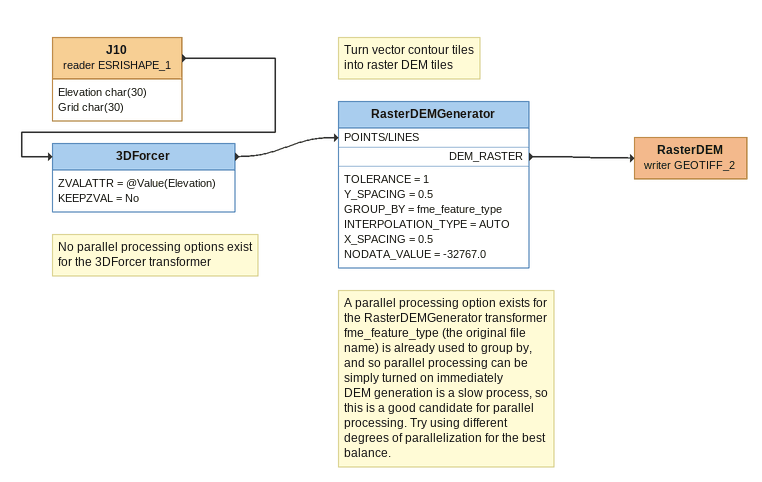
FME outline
J10 (reader ESRISHAPE_1)
    attributes: Elevation char(30), Grid char(30)
    -> 3DForcer
Note: No parallel processing options exist for the 3DForcer transformer
3DForcer
    ZVALATTR = @Value(Elevation)
    KEEPZVAL = No
    -> RasterDEMGenerator [POINTS/LINES]
Note: Turn vector contour tiles / into raster DEM tiles
Note: A parallel processing option exists for the RasterDEMGenerator transformer / fme_feature_type (the original file name) is already used to group by, / and so parallel processing can be simply turned on immediately / DEM generation is a slow process, so this is a good candidate for parallel processing. Try using different degrees of parallelization for the best balance.
RasterDEMGenerator
    TOLERANCE = 1
    Y_SPACING = 0.5
    GROUP_BY = fme_feature_type
    INTERPOLATION_TYPE = AUTO
    X_SPACING = 0.5
    NODATA_VALUE = -32767.0
    DEM_RASTER -> RasterDEM (writer GEOTIFF_2)
RasterDEM (writer GEOTIFF_2)
